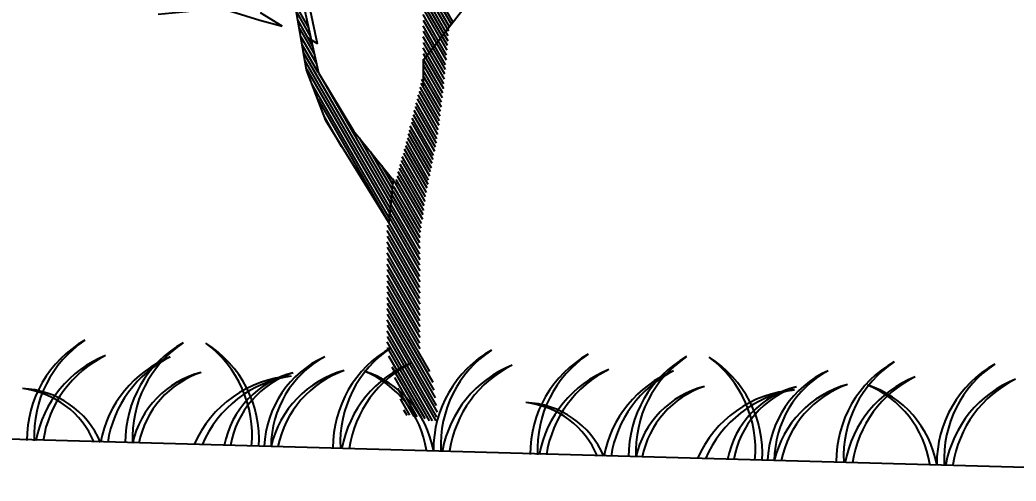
# Model space of a CAD drawing. Header units: millimetres. Extents: x 3633 to 4629, y 3430 to 3787.
# Drawn here: x 3874.68 to 3885.59, y 3712.58 to 3717.63 of the extents above; entities that cross this region are included whole.
import ezdxf

# ---------------------------------------------------------------- set-up
doc = ezdxf.new("R2010")
doc.units = ezdxf.units.MM
doc.styles.add('СПДС', font='isocpeur.ttf')
doc.dimstyles.new('СПДС', dxfattribs={"dimtxt": 1.25, "dimasz": 0.75, "dimexe": 0.3, "dimexo": 0.2, "dimgap": 0.3, "dimtad": 1, "dimrnd": 0.05, "dimzin": 1, "dimtxsty": 'СПДС', "dimblk": 'ARCHTICK', "dimcen": 0.6, "dimclrd": 7, "dimclre": 7, "dimclrt": 7, "dimazin": 0, "dimtfac": 1, "dimtmove": 1, "dimatfit": 3, "dimldrblk": 'OBLIQUE', "dimfxl": 1, "dimlwd": -1, "dimlwe": -1, "dimarcsym": 0})

# ---------------------------------------------------------------- blocks, each defined once
blk = doc.blocks.new('_ArchTick')
at = {"color": 0, "linetype": 'ByBlock', "const_width": 0.15}
blk.add_lwpolyline([(-0.5, -0.5), (0.5, 0.5)], dxfattribs=at)
blk = doc.blocks.new('*D270')
at = {"color": 7, "transparency": 16777216}
for p, q in [((3863.796, 3712.945), (3863.796, 3693.177)), ((3891.065, 3711.782), (3891.065, 3693.177)), ((3891.065, 3693.777), (3863.796, 3693.777))]:
    blk.add_line(p, q, dxfattribs=at)
at = {"layer": 'Defpoints', "color": 0, "transparency": 16777216}
for p in [(3863.796, 3713.345), (3891.065, 3712.182), (3863.796, 3693.777)]:
    blk.add_point(p, dxfattribs=at)
at = {"color": 7, "transparency": 16777216, "xscale": 1.5, "yscale": 1.5, "zscale": 1.5, "rotation": 180}
blk.add_blockref('_ArchTick', (3863.796, 3693.777), dxfattribs=at)
at = {"color": 7, "transparency": 16777216, "xscale": 1.5, "yscale": 1.5, "zscale": 1.5}
blk.add_blockref('_ArchTick', (3891.065, 3693.777), dxfattribs=at)
at = {"color": 7, "transparency": 16777216, "insert": (3877.431, 3695.877), "char_height": 2.5, "attachment_point": 5, "style": 'СПДС'}
blk.add_mtext('5,45', dxfattribs=at)
blk = doc.blocks.new('_Oblique')
at = {"color": 0, "linetype": 'ByBlock', "lineweight": -2}
blk.add_line((-0.5, -0.5), (0.5, 0.5), dxfattribs=at)
blk = doc.blocks.new('grass')
at = {"color": 0}
for centre, radius, start, end in [((283.4, 7.6), 250.6, 120.9153, 181.7436), ((299.1, 17.8), 250.6, 125.1975, 184.082), ((498.8, 7.6), 250.6, 120.9153, 181.7436), ((514.5, 17.8), 250.6, 125.1975, 184.082), ((290.9, 7.6), 250.6, 358.2564, 59.0847), ((275.2, 17.8), 250.6, 355.918, 54.8025), ((953.9, 7.6), 250.6, 120.9153, 181.7436), ((969.6, 17.8), 250.6, 125.1975, 184.082), ((1174, 7.6), 250.6, 120.9153, 181.7436), ((1189.7, 17.8), 250.6, 125.1975, 184.082), ((778.4, -4.1), 225.6, 115.7068, 178.9593), ((793.3, 3.8), 225.6, 119.989, 180.9593), ((300.2, -39.5), 250.6, 113.3716, 170.93), ((317.1, -31.4), 250.6, 117.6539, 172.7928), ((441.8, -39.5), 250.6, 113.3716, 170.93), ((458.7, -31.4), 250.6, 117.6539, 172.7928), ((970.7, -39.5), 250.6, 113.3716, 170.93), ((987.6, -31.4), 250.6, 117.6539, 172.7928), ((1190.7, -39.5), 250.6, 113.3716, 170.93), ((1207.6, -31.4), 250.6, 117.6539, 172.7928), ((465.3, -38.9), 204.5, 105.3788, 169.0232), ((479.8, -34.3), 204.5, 109.661, 170.3333), ((631.6, -94.2), 250.6, 95.3506, 157.9162), ((650.1, -91.8), 250.6, 99.6328, 158.5173), ((666.7, -34.5), 204.5, 105.3788, 170.2977), ((681.3, -29.9), 204.5, 109.661, 171.6027), ((788.6, -45.9), 225.6, 106.7576, 168.2484), ((804.6, -40.5), 225.6, 111.0398, 169.6613), ((702.6, -45.9), 225.6, 11.7516, 73.2424), ((686.6, -40.5), 225.6, 10.3387, 68.9602), ((18.2, -79.9), 193.4, 24.414, 89.3231), ((3.8, -79.2), 193.4, 24.1831, 85.0409)]:
    blk.add_arc(centre, radius, start, end, dxfattribs=at)
blk = doc.blocks.new('z_3')
at = {"color": 0}
for p, q in [((-846.15, 2480), (-334.15, 1594.5)), ((-364.65, 1158.7), (-124.55, 743.25))]:
    blk.add_line(p, q, dxfattribs=at)
for points in [[(1034.15, 7171.95), (1034.15, 6432.5), (769.9, 5693.05), (611.1, 5007.05), (611.1, 4267.6), (480.25, 3792.45), (189.3, 2974.25), (-101.65, 2604.55), (-101.65, 2419.05)], [(-811.85, 2164.95), (-951.6, 2534.65), (-1041.85, 3054.3), (-1326.4, 3354.1), (-983.4, 3054.3)], [(118.15, 2884.05), (-101.65, 3263.9)], [(-101.65, 3223.25), (105.45, 2866.25)], [(91.45, 2849.75), (-101.65, 3182.6)], [(-101.65, 3141.95), (85.1, 2819.25)], [(-983.4, 3054.3), (-865.25, 2513.05), (-608.6, 2090), (-292.25, 1698.65)], [(82.55, 2783.65), (-101.65, 3101.3)], [(-101.65, 3060.65), (78.75, 2748.1)], [(-2035.35, 2941.2), (-1829.55, 2960.25), (-1630.1, 2985.65), (-1497.95, 2960.25), (-1292.1, 2898), (-1129.5, 2853.55)], [(-1034.2, 3011.1), (-937.65, 2842.1)], [(-941.45, 3050.45), (-874.1, 2726.5), (-941.45, 2769.7)], [(76.2, 2713.8), (-101.65, 3020)], [(-1129.5, 2853.55), (-1287.05, 2951.4)], [(-1024.05, 2952.65), (-922.4, 2777.3)], [(-101.65, 2979.35), (72.4, 2678.2)], [(69.85, 2642.65), (-101.65, 2938.65)], [(-908.45, 2711.25), (-1013.9, 2894.2)], [(-101.65, 2898), (66.05, 2608.35)], [(63.5, 2572.75), (-101.65, 2857.35)], [(-1003.7, 2835.75), (-894.45, 2646.45)], [(-993.55, 2777.3), (-880.45, 2580.4)], [(-101.65, 2816.7), (59.7, 2537.2)], [(57.15, 2502.9), (-101.65, 2776.05)], [(-866.5, 2515.6), (-983.4, 2718.85)], [(-101.65, 2735.4), (53.35, 2467.3)], [(50.8, 2433), (-101.65, 2694.75)], [(-973.2, 2660.45), (-337.95, 1558.9)], [(-101.65, 2654.1), (47, 2398.7)], [(-340.5, 1524.6), (-963.05, 2602)], [(41.9, 2365.7), (-101.65, 2613.4)], [(-101.65, 2572.75), (38.1, 2331.35)], [(-952.9, 2543.55), (-344.3, 1490.3)], [(-102.95, 2494), (30.45, 2265.3)], [(34.3, 2298.35), (-101.65, 2532.1)], [(-348.15, 1456), (-914.8, 2436.8)], [(17.75, 2163.65), (-123.25, 2408.85)], [(-116.9, 2436.8), (21.6, 2197.95)], [(25.4, 2231), (-109.3, 2464.75)], [(8.9, 2097.6), (-137.25, 2351.7)], [(-130.9, 2379.65), (13.95, 2130.65)], [(-870.3, 2319.95), (-351.95, 1421.7)], [(-158.85, 2266.6), (-5.1, 2001.05)], [(0, 2031.55), (-152.5, 2294.55)], [(-144.85, 2323.75), (5.05, 2063.3)], [(-696.25, 1976.9), (-825.85, 2203.05)], [(-24.15, 1910.85), (-180.45, 2181.45)], [(-172.8, 2209.4), (-17.8, 1941.35)], [(-11.45, 1970.55), (-166.45, 2238.65)], [(-320.2, 1731.7), (-320.2, 1732.95), (-318.9, 1736.8), (-351.95, 1420.4), (-811.85, 2164.95)], [(-35.6, 1851.1), (-194.4, 2124.3)], [(-186.8, 2153.5), (-30.5, 1880.35)], [(-330.35, 1628.8), (-566.65, 2037.9)], [(-216, 2039.15), (-54.65, 1760.9)], [(-48.3, 1790.15), (-208.4, 2068.4)], [(-202.05, 2096.35), (-41.95, 1820.65)], [(-230, 1983.25), (-67.35, 1699.95)], [(-61, 1730.45), (-222.35, 2011.2)], [(-484.1, 1936.25), (-326.55, 1663.1)], [(-83.85, 1607.2), (-252.85, 1900.65)], [(-245.2, 1927.35), (-78.8, 1640.2)], [(-72.45, 1670.7), (-237.6, 1955.3)], [(-322.7, 1697.4), (-402.75, 1834.6)], [(-275.7, 1818.1), (-97.85, 1509.35)], [(-92.75, 1542.4), (-268.1, 1844.75)], [(-260.45, 1872.7), (-87.7, 1574.15)], [(-290.95, 1762.2), (-106.75, 1444.55)], [(-101.65, 1477.6), (-283.35, 1790.15)], [(-120.7, 1348), (-313.85, 1680.9)], [(-306.2, 1707.55), (-116.9, 1379.75)], [(-111.8, 1412.8), (-298.6, 1735.5)], [(-124.55, 1271.75), (-329.1, 1624.95)], [(-321.45, 1652.9), (-124.55, 1312.45)], [(-351.95, 1542.4), (-124.55, 1149.8)], [(-124.55, 1190.45), (-344.3, 1570.35)], [(-336.7, 1598.3), (-124.55, 1231.1)], [(-364.65, 1483.95), (-124.55, 1068.5)], [(-124.55, 1109.15), (-359.55, 1515.7)], [(-124.55, 1027.85), (-364.65, 1443.3)], [(-364.65, 1402.65), (-124.55, 987.2)], [(-124.55, 946.55), (-364.65, 1362)], [(-364.65, 1321.3), (-124.55, 905.85)], [(-124.55, 865.2), (-364.65, 1280.65)], [(-364.65, 1240), (-124.55, 824.55)], [(-124.55, 783.9), (-364.65, 1199.35)], [(-124.55, 702.6), (-364.65, 1118.05)], [(-364.65, 1077.4), (-124.55, 661.95)], [(-124.55, 621.3), (-364.65, 1036.75)], [(-364.65, 996.1), (-124.55, 580.6)], [(-124.55, 539.95), (-364.65, 955.4)], [(-364.65, 914.75), (-124.55, 499.3)], [(-52.1, 334.15), (-364.65, 874.1)], [(-364.65, 833.45), (-30.5, 255.35)], [(-21.6, 198.2), (-364.65, 792.8)], [(-364.65, 752.15), (-12.7, 142.3)], [(-2.55, 86.4), (-364.65, 711.5)], [(-364.65, 670.85), (2.5, 36.85)], [(0, 0), (-364.65, 630.15)], [(-364.65, 589.5), (-8.9, -25.4)], [(-33.05, -25.4), (-364.65, 548.85)], [(-364.65, 508.2), (-55.9, -25.4)], [(-86.4, -12.7), (-351.95, 445.95)], [(-330.35, 367.2), (-115.65, -2.55)], [(-143.6, 3.8), (-308.75, 289.7)], [(-287.15, 210.9), (-167.7, 6.35)], [(-196.95, 15.25), (-265.55, 133.4)], [(-243.95, 54.65), (-221.1, 15.25)]]:
    blk.add_lwpolyline(points, dxfattribs=at)

msp = doc.modelspace()

# ---------------------------------------------------------------- linework, layer by layer
at = {"color": 0}
msp.add_lwpolyline([(3863.796, 3713.345), (3891.065, 3712.587)], dxfattribs=at)

# ---------------------------------------------------------------- block references
at = {"color": 0, "xscale": 0.0015, "yscale": 0.0015, "zscale": 0.0015}
msp.add_blockref('z_3', (3879.248, 3713.282), dxfattribs=at)
at = {"color": 0, "xscale": 0.005, "yscale": 0.005, "zscale": 0.005, "rotation": 358.6144971524854}
for p in [(3874.593, 3713.03), (3880.104, 3712.877)]:
    msp.add_blockref('grass', p, dxfattribs=at)

# ---------------------------------------------------------------- dimensions: what is measured, and where the dimension line sits
at = {"color": 0}
dim = msp.add_linear_dim(base=(3863.796, 3693.777), p1=(3891.065, 3712.182), p2=(3863.796, 3713.345), angle=180, dimstyle='СПДС', override={"dimscale": 2, "dimlfac": 0.2}, dxfattribs=at)
dim.commit()
dim.dimension.update_dxf_attribs({"geometry": '*D270', "text_midpoint": (3877.431, 3695.877)})

doc.saveas('drawing.dxf')
